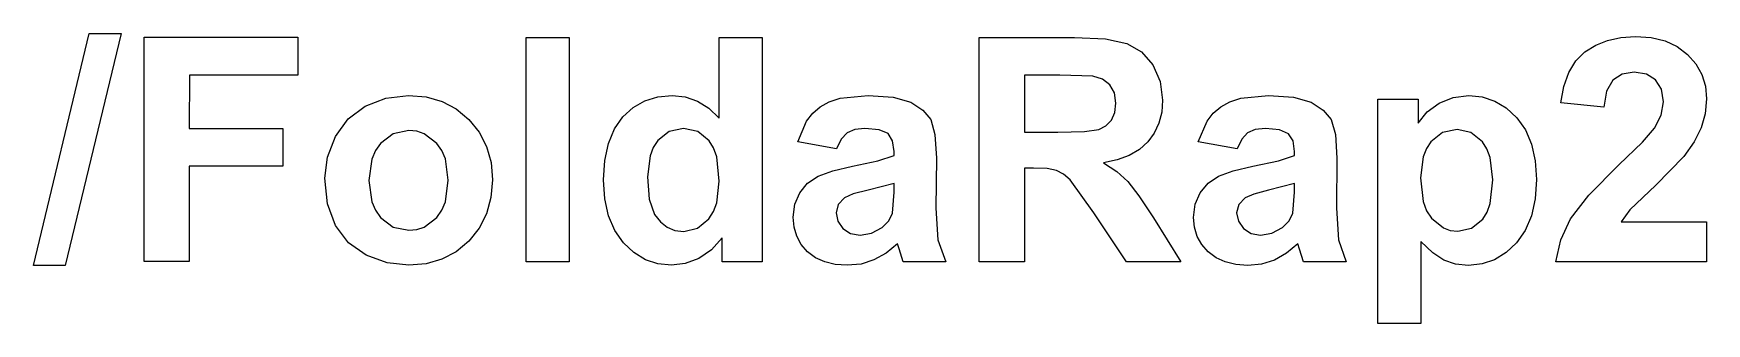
# Model space of a CAD drawing. Header units: metres. Extents: x 2252 to 2569, y -441 to -124.
# Drawn here: x 2426.7 to 2457.36, y -276.6 to -271.29 of the extents above; entities that cross this region are included whole.
import ezdxf

# ---------------------------------------------------------------- set-up
doc = ezdxf.new("R2010")
doc.units = ezdxf.units.M

msp = doc.modelspace()

# ---------------------------------------------------------------- linework, layer by layer
at = {"layer": 'COMPONENT0'}
for p, q in [((2426.704, -275.538, 0), (2427.722, -271.289, 0)), ((2428.313, -271.289, 0), (2427.284, -275.538, 0)), ((2427.722, -271.289, 0), (2428.313, -271.289, 0)), ((2428.731, -275.468, 0), (2428.731, -271.359, 0)), ((2428.731, -271.359, 0), (2431.548, -271.359, 0)), ((2431.548, -271.359, 0), (2431.548, -272.054, 0)), ((2435.732, -275.469, 0), (2435.733, -271.36, 0)), ((2435.733, -271.36, 0), (2436.52, -271.36, 0)), ((2436.52, -271.36, 0), (2436.52, -275.469, 0)), ((2439.27, -272.84, 0), (2439.27, -271.36, 0)), ((2439.27, -271.36, 0), (2440.057, -271.36, 0)), ((2440.057, -271.36, 0), (2440.057, -275.469, 0)), ((2444.034, -275.469, 0), (2444.035, -271.36, 0)), ((2444.035, -271.36, 0), (2445.781, -271.36, 0)), ((2445.781, -271.36, 0), (2446.35, -271.388, 0)), ((2446.35, -271.388, 0), (2446.738, -271.471, 0)), ((2446.738, -271.471, 0), (2447.007, -271.625, 0)), ((2447.007, -271.625, 0), (2447.216, -271.865, 0)), ((2454.968, -271.791, 0), (2455.134, -271.627, 0)), ((2455.134, -271.627, 0), (2455.331, -271.503, 0)), ((2455.331, -271.503, 0), (2455.55, -271.415, 0)), ((2455.55, -271.415, 0), (2455.793, -271.362, 0)), ((2455.793, -271.362, 0), (2456.059, -271.344, 0)), ((2456.059, -271.344, 0), (2456.347, -271.364, 0)), ((2456.347, -271.364, 0), (2456.602, -271.426, 0)), ((2456.602, -271.426, 0), (2456.825, -271.528, 0)), ((2456.825, -271.528, 0), (2457.015, -271.672, 0)), ((2447.216, -271.865, 0), (2447.35, -272.168, 0)), ((2454.839, -272.002, 0), (2454.968, -271.791, 0)), ((2457.015, -271.672, 0), (2457.167, -271.846, 0)), ((2457.167, -271.846, 0), (2457.276, -272.04, 0)), ((2429.561, -272.054, 0), (2429.56, -273.027, 0)), ((2431.548, -272.054, 0), (2429.561, -272.054, 0)), ((2445.512, -272.055, 0), (2444.864, -272.055, 0)), ((2444.864, -272.055, 0), (2444.864, -273.098, 0)), ((2446.117, -272.069, 0), (2445.512, -272.055, 0)), ((2446.296, -272.126, 0), (2446.117, -272.069, 0)), ((2446.43, -272.231, 0), (2446.296, -272.126, 0)), ((2446.513, -272.378, 0), (2446.43, -272.231, 0)), ((2447.35, -272.168, 0), (2447.395, -272.512, 0)), ((2454.748, -272.258, 0), (2454.839, -272.002, 0)), ((2455.647, -272.146, 0), (2455.532, -272.343, 0)), ((2455.818, -272.034, 0), (2455.647, -272.146, 0)), ((2456.039, -271.997, 0), (2455.818, -272.034, 0)), ((2456.262, -272.032, 0), (2456.039, -271.997, 0)), ((2456.43, -272.139, 0), (2456.262, -272.032, 0)), ((2456.537, -272.311, 0), (2456.43, -272.139, 0)), ((2457.276, -272.04, 0), (2457.341, -272.254, 0)), ((2432.785, -272.618, 0), (2433.16, -272.473, 0)), ((2433.16, -272.473, 0), (2433.577, -272.425, 0)), ((2433.577, -272.425, 0), (2433.9, -272.452, 0)), ((2433.9, -272.452, 0), (2434.192, -272.534, 0)), ((2434.192, -272.534, 0), (2434.453, -272.671, 0)), ((2437.696, -272.646, 0), (2437.91, -272.523, 0)), ((2437.91, -272.523, 0), (2438.146, -272.449, 0)), ((2438.146, -272.449, 0), (2438.406, -272.425, 0)), ((2438.406, -272.425, 0), (2438.647, -272.451, 0)), ((2438.647, -272.451, 0), (2438.872, -272.529, 0)), ((2438.872, -272.529, 0), (2439.079, -272.658, 0)), ((2441.122, -272.632, 0), (2441.287, -272.542, 0)), ((2441.287, -272.542, 0), (2441.488, -272.477, 0)), ((2441.488, -272.477, 0), (2441.997, -272.425, 0)), ((2441.997, -272.425, 0), (2442.457, -272.456, 0)), ((2442.457, -272.456, 0), (2442.782, -272.55, 0)), ((2442.782, -272.55, 0), (2443.001, -272.691, 0)), ((2446.54, -272.565, 0), (2446.513, -272.378, 0)), ((2447.395, -272.512, 0), (2447.378, -272.733, 0)), ((2448.46, -272.633, 0), (2448.625, -272.542, 0)), ((2448.625, -272.542, 0), (2448.826, -272.477, 0)), ((2448.826, -272.477, 0), (2449.335, -272.425, 0)), ((2449.335, -272.425, 0), (2449.795, -272.457, 0)), ((2449.795, -272.457, 0), (2450.12, -272.55, 0)), ((2450.12, -272.55, 0), (2450.339, -272.692, 0)), ((2451.342, -272.493, 0), (2452.076, -272.493, 0)), ((2451.342, -276.602, 0), (2451.342, -272.493, 0)), ((2452.076, -272.493, 0), (2452.076, -272.93, 0)), ((2452.463, -272.566, 0), (2452.72, -272.461, 0)), ((2452.72, -272.461, 0), (2453.004, -272.426, 0)), ((2453.004, -272.426, 0), (2453.253, -272.451, 0)), ((2453.253, -272.451, 0), (2453.483, -272.527, 0)), ((2453.483, -272.527, 0), (2453.693, -272.654, 0)), ((2454.694, -272.56, 0), (2454.748, -272.258, 0)), ((2455.532, -272.343, 0), (2455.479, -272.639, 0)), ((2456.531, -272.783, 0), (2456.572, -272.544, 0)), ((2456.572, -272.544, 0), (2456.537, -272.311, 0)), ((2457.362, -272.488, 0), (2457.337, -272.758, 0)), ((2457.341, -272.254, 0), (2457.362, -272.488, 0)), ((2432.237, -273.178, 0), (2432.471, -272.855, 0)), ((2432.471, -272.855, 0), (2432.785, -272.618, 0)), ((2434.453, -272.671, 0), (2434.684, -272.863, 0)), ((2437.351, -273.038, 0), (2437.507, -272.819, 0)), ((2437.507, -272.819, 0), (2437.696, -272.646, 0)), ((2439.079, -272.658, 0), (2439.27, -272.84, 0)), ((2440.872, -272.896, 0), (2440.986, -272.75, 0)), ((2440.986, -272.75, 0), (2441.122, -272.632, 0)), ((2443.001, -272.691, 0), (2443.145, -272.867, 0)), ((2446.456, -272.874, 0), (2446.519, -272.735, 0)), ((2446.519, -272.735, 0), (2446.54, -272.565, 0)), ((2447.378, -272.733, 0), (2447.327, -272.934, 0)), ((2448.21, -272.896, 0), (2448.324, -272.751, 0)), ((2448.324, -272.751, 0), (2448.46, -272.633, 0)), ((2450.339, -272.692, 0), (2450.483, -272.867, 0)), ((2452.076, -272.93, 0), (2452.244, -272.727, 0)), ((2452.244, -272.727, 0), (2452.463, -272.566, 0)), ((2453.693, -272.654, 0), (2453.884, -272.832, 0)), ((2453.884, -272.832, 0), (2454.042, -273.055, 0)), ((2455.479, -272.639, 0), (2454.694, -272.56, 0)), ((2456.409, -273.026, 0), (2456.531, -272.783, 0)), ((2457.337, -272.758, 0), (2457.263, -273.016, 0)), ((2429.56, -273.027, 0), (2431.276, -273.027, 0)), ((2431.276, -273.027, 0), (2431.276, -273.722, 0)), ((2433.296, -273.125, 0), (2433.061, -273.302, 0)), ((2433.58, -273.066, 0), (2433.296, -273.125, 0)), ((2433.728, -273.081, 0), (2433.58, -273.066, 0)), ((2433.863, -273.125, 0), (2433.728, -273.081, 0)), ((2434.097, -273.302, 0), (2433.863, -273.125, 0)), ((2434.684, -272.863, 0), (2434.873, -273.097, 0)), ((2434.873, -273.097, 0), (2435.008, -273.36, 0)), ((2437.24, -273.303, 0), (2437.351, -273.038, 0)), ((2438.356, -273.083, 0), (2438.144, -273.25, 0)), ((2438.614, -273.027, 0), (2438.356, -273.083, 0)), ((2438.877, -273.084, 0), (2438.614, -273.027, 0)), ((2439.087, -273.253, 0), (2438.877, -273.084, 0)), ((2440.708, -273.271, 0), (2440.872, -272.896, 0)), ((2441.613, -273.11, 0), (2441.506, -273.224, 0)), ((2441.754, -273.048, 0), (2441.613, -273.11, 0)), ((2441.941, -273.028, 0), (2441.754, -273.048, 0)), ((2442.202, -273.052, 0), (2441.941, -273.028, 0)), ((2442.364, -273.124, 0), (2442.202, -273.052, 0)), ((2442.448, -273.254, 0), (2442.364, -273.124, 0)), ((2443.145, -272.867, 0), (2443.224, -273.139, 0)), ((2443.224, -273.139, 0), (2443.25, -273.572, 0)), ((2444.864, -273.098, 0), (2445.478, -273.098, 0)), ((2445.478, -273.098, 0), (2445.963, -273.085, 0)), ((2445.963, -273.085, 0), (2446.224, -273.048, 0)), ((2446.224, -273.048, 0), (2446.356, -272.979, 0)), ((2446.356, -272.979, 0), (2446.456, -272.874, 0)), ((2447.242, -273.115, 0), (2447.123, -273.276, 0)), ((2447.327, -272.934, 0), (2447.242, -273.115, 0)), ((2448.046, -273.272, 0), (2448.21, -272.896, 0)), ((2448.951, -273.111, 0), (2448.844, -273.225, 0)), ((2449.092, -273.049, 0), (2448.951, -273.111, 0)), ((2449.279, -273.028, 0), (2449.092, -273.049, 0)), ((2449.54, -273.052, 0), (2449.279, -273.028, 0)), ((2449.702, -273.125, 0), (2449.54, -273.052, 0)), ((2449.786, -273.254, 0), (2449.702, -273.125, 0)), ((2450.483, -272.867, 0), (2450.561, -273.139, 0)), ((2450.561, -273.139, 0), (2450.588, -273.572, 0)), ((2452.527, -273.104, 0), (2452.312, -273.271, 0)), ((2452.791, -273.048, 0), (2452.527, -273.104, 0)), ((2453.046, -273.105, 0), (2452.791, -273.048, 0)), ((2453.256, -273.275, 0), (2453.046, -273.105, 0)), ((2454.042, -273.055, 0), (2454.155, -273.318, 0)), ((2456.186, -273.282, 0), (2456.409, -273.026, 0)), ((2457.263, -273.016, 0), (2457.134, -273.273, 0)), ((2432.092, -273.552, 0), (2432.237, -273.178, 0)), ((2432.969, -273.433, 0), (2432.904, -273.589, 0)), ((2433.061, -273.302, 0), (2432.969, -273.433, 0)), ((2434.188, -273.432, 0), (2434.097, -273.302, 0)), ((2434.254, -273.588, 0), (2434.188, -273.432, 0)), ((2435.008, -273.36, 0), (2435.089, -273.651, 0)), ((2437.173, -273.613, 0), (2437.24, -273.303, 0)), ((2438.062, -273.375, 0), (2438.002, -273.528, 0)), ((2438.144, -273.25, 0), (2438.062, -273.375, 0)), ((2439.168, -273.384, 0), (2439.087, -273.253, 0)), ((2439.226, -273.551, 0), (2439.168, -273.384, 0)), ((2441.422, -273.4, 0), (2440.708, -273.271, 0)), ((2441.506, -273.224, 0), (2441.422, -273.4, 0)), ((2442.476, -273.448, 0), (2442.448, -273.254, 0)), ((2442.476, -273.527, 0), (2442.476, -273.448, 0)), ((2446.971, -273.413, 0), (2446.784, -273.522, 0)), ((2447.123, -273.276, 0), (2446.971, -273.413, 0)), ((2448.76, -273.401, 0), (2448.046, -273.272, 0)), ((2448.844, -273.225, 0), (2448.76, -273.401, 0)), ((2449.814, -273.449, 0), (2449.786, -273.254, 0)), ((2449.814, -273.527, 0), (2449.814, -273.449, 0)), ((2452.228, -273.396, 0), (2452.169, -273.547, 0)), ((2452.312, -273.271, 0), (2452.228, -273.396, 0)), ((2453.338, -273.404, 0), (2453.256, -273.275, 0)), ((2453.397, -273.562, 0), (2453.338, -273.404, 0)), ((2454.155, -273.318, 0), (2454.223, -273.622, 0)), ((2455.756, -273.698, 0), (2456.186, -273.282, 0)), ((2457.134, -273.273, 0), (2456.947, -273.541, 0)), ((2431.276, -273.722, 0), (2429.56, -273.722, 0)), ((2429.56, -273.722, 0), (2429.56, -275.468, 0)), ((2432.044, -273.938, 0), (2432.092, -273.552, 0)), ((2432.904, -273.589, 0), (2432.851, -273.98, 0)), ((2434.306, -273.975, 0), (2434.254, -273.588, 0)), ((2435.089, -273.651, 0), (2435.116, -273.972, 0)), ((2437.151, -273.969, 0), (2437.173, -273.613, 0)), ((2438.002, -273.528, 0), (2437.955, -273.916, 0)), ((2439.272, -273.992, 0), (2439.226, -273.551, 0)), ((2441.35, -273.805, 0), (2441.711, -273.72, 0)), ((2441.711, -273.72, 0), (2442.178, -273.62, 0)), ((2442.178, -273.62, 0), (2442.476, -273.527, 0)), ((2443.25, -273.572, 0), (2443.241, -274.491, 0)), ((2445.032, -273.754, 0), (2444.864, -273.754, 0)), ((2444.864, -273.754, 0), (2444.864, -275.469, 0)), ((2445.28, -273.765, 0), (2445.032, -273.754, 0)), ((2445.45, -273.8, 0), (2445.28, -273.765, 0)), ((2446.564, -273.603, 0), (2446.311, -273.656, 0)), ((2446.311, -273.656, 0), (2446.556, -273.82, 0)), ((2446.784, -273.522, 0), (2446.564, -273.603, 0)), ((2448.688, -273.806, 0), (2449.049, -273.72, 0)), ((2449.049, -273.72, 0), (2449.516, -273.62, 0)), ((2449.516, -273.62, 0), (2449.814, -273.527, 0)), ((2450.588, -273.572, 0), (2450.579, -274.491, 0)), ((2452.169, -273.547, 0), (2452.121, -273.931, 0)), ((2453.444, -273.97, 0), (2453.397, -273.562, 0)), ((2454.223, -273.622, 0), (2454.245, -273.965, 0)), ((2455.204, -274.252, 0), (2455.756, -273.698, 0)), ((2456.947, -273.541, 0), (2456.432, -274.066, 0)), ((2432.092, -274.412, 0), (2432.044, -273.938, 0)), ((2432.851, -273.98, 0), (2432.904, -274.371, 0)), ((2434.253, -274.37, 0), (2434.306, -273.975, 0)), ((2435.116, -273.972, 0), (2435.088, -274.295, 0)), ((2437.173, -274.319, 0), (2437.151, -273.969, 0)), ((2437.955, -273.916, 0), (2437.988, -274.327, 0)), ((2439.225, -274.394, 0), (2439.272, -273.992, 0)), ((2440.747, -274.206, 0), (2440.891, -274.032, 0)), ((2440.891, -274.032, 0), (2441.085, -273.904, 0)), ((2441.085, -273.904, 0), (2441.35, -273.805, 0)), ((2442.476, -274.04, 0), (2441.997, -274.16, 0)), ((2442.476, -274.197, 0), (2442.476, -274.04, 0)), ((2445.578, -273.866, 0), (2445.45, -273.8, 0)), ((2445.699, -273.971, 0), (2445.578, -273.866, 0)), ((2446.137, -274.575, 0), (2445.699, -273.971, 0)), ((2446.556, -273.82, 0), (2446.755, -274.001, 0)), ((2446.755, -274.001, 0), (2446.96, -274.261, 0)), ((2448.085, -274.207, 0), (2448.229, -274.032, 0)), ((2448.229, -274.032, 0), (2448.422, -273.904, 0)), ((2448.422, -273.904, 0), (2448.688, -273.806, 0)), ((2449.814, -274.04, 0), (2449.335, -274.16, 0)), ((2449.814, -274.197, 0), (2449.814, -274.04, 0)), ((2452.121, -273.931, 0), (2452.171, -274.367, 0)), ((2453.398, -274.401, 0), (2453.444, -273.97, 0)), ((2454.245, -273.965, 0), (2454.223, -274.317, 0)), ((2456.432, -274.066, 0), (2455.959, -274.52, 0)), ((2432.904, -274.371, 0), (2432.969, -274.528, 0)), ((2434.188, -274.527, 0), (2434.253, -274.37, 0)), ((2435.088, -274.295, 0), (2435.007, -274.59, 0)), ((2437.242, -274.628, 0), (2437.173, -274.319, 0)), ((2437.988, -274.327, 0), (2438.087, -274.605, 0)), ((2440.656, -274.417, 0), (2440.747, -274.206, 0)), ((2441.568, -274.297, 0), (2441.452, -274.421, 0)), ((2441.726, -274.229, 0), (2441.568, -274.297, 0)), ((2441.997, -274.16, 0), (2441.726, -274.229, 0)), ((2442.445, -274.581, 0), (2442.476, -274.197, 0)), ((2446.96, -274.261, 0), (2447.227, -274.668, 0)), ((2447.994, -274.418, 0), (2448.085, -274.207, 0)), ((2448.906, -274.298, 0), (2448.79, -274.422, 0)), ((2449.064, -274.23, 0), (2448.906, -274.298, 0)), ((2449.335, -274.16, 0), (2449.064, -274.23, 0)), ((2449.783, -274.581, 0), (2449.814, -274.197, 0)), ((2452.171, -274.367, 0), (2452.233, -274.536, 0)), ((2454.223, -274.317, 0), (2454.154, -274.627, 0)), ((2454.87, -274.684, 0), (2455.204, -274.252, 0)), ((2432.237, -274.808, 0), (2432.092, -274.412, 0)), ((2432.969, -274.528, 0), (2433.061, -274.658, 0)), ((2433.061, -274.658, 0), (2433.296, -274.835, 0)), ((2433.863, -274.835, 0), (2434.097, -274.659, 0)), ((2434.097, -274.659, 0), (2434.188, -274.527, 0)), ((2435.007, -274.59, 0), (2434.871, -274.855, 0)), ((2437.356, -274.895, 0), (2437.242, -274.628, 0)), ((2438.087, -274.605, 0), (2438.192, -274.74, 0)), ((2438.871, -274.856, 0), (2439.082, -274.683, 0)), ((2439.082, -274.683, 0), (2439.165, -274.553, 0)), ((2439.165, -274.553, 0), (2439.225, -274.394, 0)), ((2440.626, -274.656, 0), (2440.656, -274.417, 0)), ((2440.643, -274.838, 0), (2440.626, -274.656, 0)), ((2441.452, -274.421, 0), (2441.414, -274.575, 0)), ((2441.414, -274.575, 0), (2441.445, -274.729, 0)), ((2442.376, -274.723, 0), (2442.445, -274.581, 0)), ((2443.241, -274.491, 0), (2443.279, -275.07, 0)), ((2446.736, -275.469, 0), (2446.137, -274.575, 0)), ((2447.227, -274.668, 0), (2447.729, -275.469, 0)), ((2447.964, -274.657, 0), (2447.994, -274.418, 0)), ((2447.981, -274.839, 0), (2447.964, -274.657, 0)), ((2448.79, -274.422, 0), (2448.752, -274.575, 0)), ((2448.752, -274.575, 0), (2448.783, -274.729, 0)), ((2449.714, -274.723, 0), (2449.783, -274.581, 0)), ((2450.579, -274.491, 0), (2450.617, -275.07, 0)), ((2452.233, -274.536, 0), (2452.32, -274.672, 0)), ((2452.32, -274.672, 0), (2452.541, -274.852, 0)), ((2453.056, -274.857, 0), (2453.262, -274.692, 0)), ((2453.262, -274.692, 0), (2453.341, -274.564, 0)), ((2453.341, -274.564, 0), (2453.398, -274.401, 0)), ((2454.154, -274.627, 0), (2454.04, -274.896, 0)), ((2454.691, -275.066, 0), (2454.87, -274.684, 0)), ((2455.959, -274.52, 0), (2455.798, -274.738, 0)), ((2432.475, -275.123, 0), (2432.237, -274.808, 0)), ((2433.296, -274.835, 0), (2433.58, -274.894, 0)), ((2433.58, -274.894, 0), (2433.728, -274.879, 0)), ((2433.728, -274.879, 0), (2433.863, -274.835, 0)), ((2434.871, -274.855, 0), (2434.68, -275.092, 0)), ((2437.516, -275.123, 0), (2437.356, -274.895, 0)), ((2438.192, -274.74, 0), (2438.315, -274.837, 0)), ((2438.315, -274.837, 0), (2438.458, -274.895, 0)), ((2438.458, -274.895, 0), (2438.619, -274.914, 0)), ((2438.619, -274.914, 0), (2438.871, -274.856, 0)), ((2440.692, -275.004, 0), (2440.643, -274.838, 0)), ((2441.445, -274.729, 0), (2441.537, -274.861, 0)), ((2441.537, -274.861, 0), (2441.677, -274.951, 0)), ((2441.677, -274.951, 0), (2441.851, -274.981, 0)), ((2441.851, -274.981, 0), (2442.059, -274.946, 0)), ((2442.059, -274.946, 0), (2442.257, -274.841, 0)), ((2442.257, -274.841, 0), (2442.376, -274.723, 0)), ((2448.03, -275.005, 0), (2447.981, -274.839, 0)), ((2448.783, -274.729, 0), (2448.875, -274.861, 0)), ((2448.875, -274.861, 0), (2449.015, -274.952, 0)), ((2449.015, -274.952, 0), (2449.189, -274.982, 0)), ((2449.189, -274.982, 0), (2449.397, -274.947, 0)), ((2449.397, -274.947, 0), (2449.595, -274.842, 0)), ((2449.595, -274.842, 0), (2449.714, -274.723, 0)), ((2452.541, -274.852, 0), (2452.667, -274.897, 0)), ((2452.667, -274.897, 0), (2452.805, -274.912, 0)), ((2452.805, -274.912, 0), (2453.056, -274.857, 0)), ((2454.04, -274.896, 0), (2453.881, -275.124, 0)), ((2455.798, -274.738, 0), (2457.362, -274.738, 0)), ((2457.362, -274.738, 0), (2457.362, -275.47, 0)), ((2432.802, -275.351, 0), (2432.475, -275.123, 0)), ((2434.448, -275.286, 0), (2434.188, -275.425, 0)), ((2434.68, -275.092, 0), (2434.448, -275.286, 0)), ((2437.708, -275.303, 0), (2437.516, -275.123, 0)), ((2437.919, -275.433, 0), (2437.708, -275.303, 0)), ((2439.127, -275.254, 0), (2438.895, -275.411, 0)), ((2439.326, -275.032, 0), (2439.127, -275.254, 0)), ((2439.326, -275.469, 0), (2439.326, -275.032, 0)), ((2440.775, -275.154, 0), (2440.692, -275.004, 0)), ((2440.891, -275.287, 0), (2440.775, -275.154, 0)), ((2441.036, -275.396, 0), (2440.891, -275.287, 0)), ((2442.538, -275.144, 0), (2442.329, -275.316, 0)), ((2442.566, -275.236, 0), (2442.538, -275.144, 0)), ((2442.641, -275.469, 0), (2442.566, -275.236, 0)), ((2443.279, -275.07, 0), (2443.421, -275.469, 0)), ((2448.113, -275.154, 0), (2448.03, -275.005, 0)), ((2448.229, -275.287, 0), (2448.113, -275.154, 0)), ((2448.374, -275.396, 0), (2448.229, -275.287, 0)), ((2449.876, -275.144, 0), (2449.667, -275.316, 0)), ((2449.904, -275.237, 0), (2449.876, -275.144, 0)), ((2449.979, -275.469, 0), (2449.904, -275.237, 0)), ((2450.617, -275.07, 0), (2450.759, -275.47, 0)), ((2452.345, -275.306, 0), (2452.129, -275.102, 0)), ((2452.129, -275.102, 0), (2452.129, -276.602, 0)), ((2452.551, -275.439, 0), (2452.345, -275.306, 0)), ((2453.689, -275.304, 0), (2453.478, -275.434, 0)), ((2453.881, -275.124, 0), (2453.689, -275.304, 0)), ((2454.601, -275.47, 0), (2454.691, -275.066, 0)), ((2427.284, -275.538, 0), (2426.704, -275.538, 0)), ((2429.56, -275.468, 0), (2428.731, -275.468, 0)), ((2433.183, -275.49, 0), (2432.802, -275.351, 0)), ((2433.582, -275.536, 0), (2433.183, -275.49, 0)), ((2433.899, -275.508, 0), (2433.582, -275.536, 0)), ((2434.188, -275.425, 0), (2433.899, -275.508, 0)), ((2436.52, -275.469, 0), (2435.732, -275.469, 0)), ((2438.148, -275.51, 0), (2437.919, -275.433, 0)), ((2438.395, -275.536, 0), (2438.148, -275.51, 0)), ((2438.646, -275.505, 0), (2438.395, -275.536, 0)), ((2438.895, -275.411, 0), (2438.646, -275.505, 0)), ((2440.057, -275.469, 0), (2439.326, -275.469, 0)), ((2441.205, -275.474, 0), (2441.036, -275.396, 0)), ((2441.398, -275.521, 0), (2441.205, -275.474, 0)), ((2441.616, -275.536, 0), (2441.398, -275.521, 0)), ((2441.869, -275.512, 0), (2441.616, -275.536, 0)), ((2442.106, -275.438, 0), (2441.869, -275.512, 0)), ((2442.329, -275.316, 0), (2442.106, -275.438, 0)), ((2443.421, -275.469, 0), (2442.641, -275.469, 0)), ((2444.864, -275.469, 0), (2444.034, -275.469, 0)), ((2447.729, -275.469, 0), (2446.736, -275.469, 0)), ((2448.543, -275.474, 0), (2448.374, -275.396, 0)), ((2448.736, -275.521, 0), (2448.543, -275.474, 0)), ((2448.954, -275.537, 0), (2448.736, -275.521, 0)), ((2449.206, -275.512, 0), (2448.954, -275.537, 0)), ((2449.444, -275.439, 0), (2449.206, -275.512, 0)), ((2449.667, -275.316, 0), (2449.444, -275.439, 0)), ((2450.759, -275.47, 0), (2449.979, -275.469, 0)), ((2452.763, -275.512, 0), (2452.551, -275.439, 0)), ((2452.998, -275.537, 0), (2452.763, -275.512, 0)), ((2453.248, -275.511, 0), (2452.998, -275.537, 0)), ((2453.478, -275.434, 0), (2453.248, -275.511, 0)), ((2457.362, -275.47, 0), (2454.601, -275.47, 0)), ((2452.129, -276.602, 0), (2451.342, -276.602, 0))]:
    msp.add_line(p, q, dxfattribs=at)

doc.saveas('drawing.dxf')
